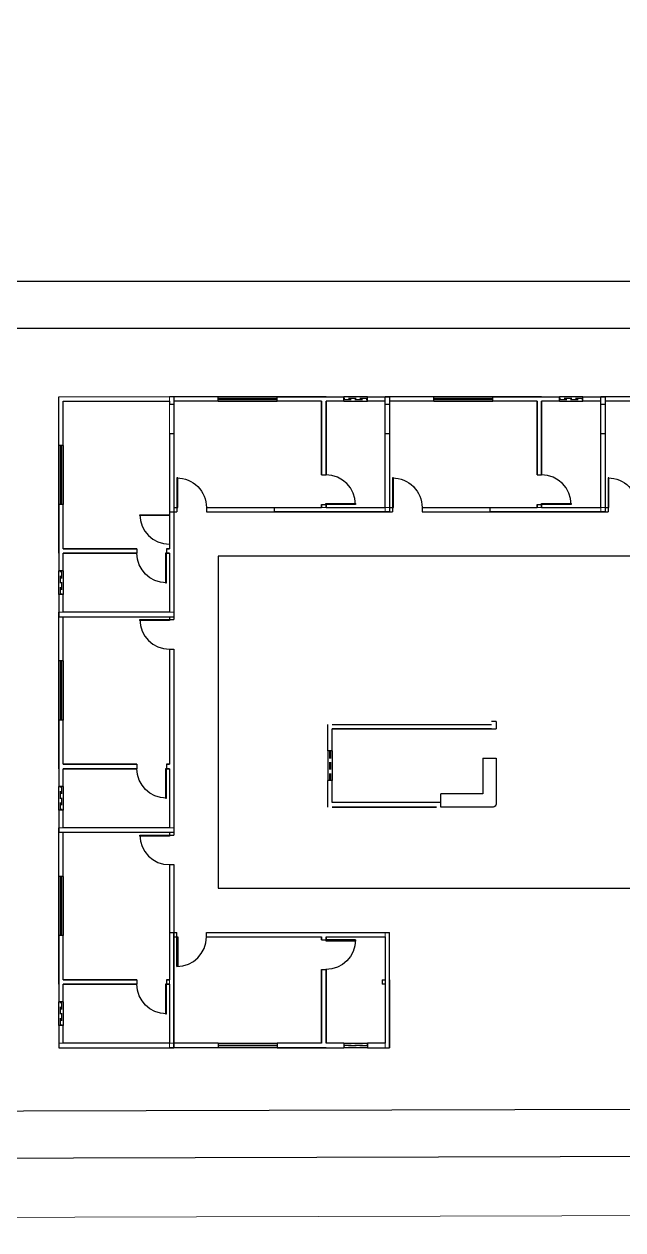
# Model space of a CAD drawing. Header units: centimetres. Extents: x 0 to 1311401, y -389375 to 85618.
# Drawn here: x 652090 to 654117, y -87475 to -83391 of the extents above; entities that cross this region are included whole.
import ezdxf

# ---------------------------------------------------------------- set-up
doc = ezdxf.new("R2010")
doc.units = ezdxf.units.CM
doc.header["$LTSCALE"] = 4
doc.linetypes.add('DASHED2', pattern=[9.525, 6.35, -3.175])
for name, color, linetype in [('0.1', 1, 'Continuous'), ('0.2', 2, 'Continuous'), ('0.6', 6, 'Continuous'), ('02-CONT', 2, 'Continuous'), ('LIMITE-L', 7, 'Continuous')]:
    doc.layers.add(name, color=color, linetype=linetype)
doc.layers.add('P-MEIOFIO', color=171, linetype='Continuous', lineweight=9)

# ---------------------------------------------------------------- blocks, each defined once
blk = doc.blocks.new('1_00e-flat-4')
at = {"color": 1}
blk.add_arc((28.4, -52.3), 100, 90, 180, dxfattribs=at)
at = {"layer": '02-CONT'}
blk.add_lwpolyline([(28.4, -52.3), (25.4, -52.3), (25.4, 47.7), (28.4, 47.7)], close=True, dxfattribs=at)

msp = doc.modelspace()

# ---------------------------------------------------------------- linework, layer by layer
at = {"layer": '0.1'}
for p, q in [((652946.865, -84653.102), (652746.865, -84653.098)), ((652746.865, -84668.098), (652946.865, -84668.096)), ((653251.865, -84653.099), (653171.865, -84653.1)), ((653171.865, -84668.093), (653251.865, -84668.093)), ((653676.865, -84653.107), (653476.865, -84653.103)), ((653476.865, -84668.103), (653676.865, -84668.101)), ((653981.865, -84653.105), (653901.865, -84653.105)), ((653901.865, -84668.099), (653981.865, -84668.098)), ((652206.868, -85018.095), (652206.864, -84818.095)), ((652221.864, -84818.095), (652221.862, -85018.095)), ((652206.865, -85323.095), (652206.866, -85243.095)), ((652221.859, -85243.095), (652221.859, -85323.095)), ((652206.868, -85748.095), (652206.864, -85548.095)), ((652221.864, -85548.095), (652221.862, -85748.095)), ((653117.617, -85852.822), (653117.617, -85952.822)), ((653132.617, -85852.822), (653132.617, -85952.822)), ((653642.617, -85877.822), (653687.617, -85877.822)), ((652206.865, -86053.095), (652206.866, -85973.095)), ((652221.859, -85973.095), (652221.859, -86053.095)), ((653500.569, -86042.822), (653500.569, -85997.822)), ((652206.868, -86478.095), (652206.864, -86278.095)), ((652221.864, -86278.095), (652221.862, -86478.095)), ((652206.866, -86783.095), (652206.866, -86703.095)), ((652221.859, -86703.095), (652221.859, -86783.095)), ((652746.858, -86843.099), (652946.858, -86843.101)), ((652946.858, -86858.095), (652746.858, -86858.099)), ((653171.858, -86843.104), (653251.858, -86843.104)), ((653251.858, -86858.097), (653171.858, -86858.097))]:
    msp.add_line(p, q, dxfattribs=at)
msp.add_lwpolyline([(652746.862, -86318.104), (654246.861, -86318.104), (654246.857, -85193.103), (652746.857, -85193.103)], close=True, dxfattribs=at)
for points, knots in [([(653687.617, -85877.822), (653687.617, -85929.489), (653687.617, -85981.155), (653687.617, -86032.822), (653687.617, -86037.536), (653682.331, -86042.822), (653677.617, -86042.822), (653618.601, -86042.822), (653559.585, -86042.822), (653500.569, -86042.822)], [0, 0, 0, 0, 1, 1, 1, 15.14213562, 15.14213562, 15.14213562, 16.14213562, 16.14213562, 16.14213562, 16.14213562]), ([(653642.617, -85877.822), (653642.617, -85917.422), (653642.617, -85957.022), (653642.617, -85997.022), (653642.617, -85997.422), (653642.617, -85997.822)], [0, 0, 0, 0, 0.766451613, 0.766451613, 0.774193548, 0.774193548, 0.774193548, 0.774193548]), ([(653642.617, -85997.822), (653595.741, -85997.822), (653548.865, -85997.822), (653501.516, -85997.822), (653501.043, -85997.822), (653500.569, -85997.822)], [15.339822331, 15.339822331, 15.339822331, 15.339822331, 16.134112491, 16.134112491, 16.142135624, 16.142135624, 16.142135624, 16.142135624])]:
    msp.add_open_spline(points, degree=3, knots=knots, dxfattribs=at)
at = {"layer": '0.2'}
for p, q in [((652946.865, -84659.102), (652746.865, -84659.098)), ((652746.865, -84662.098), (652946.865, -84662.096)), ((653676.865, -84659.107), (653476.865, -84659.103)), ((653476.865, -84662.103), (653676.865, -84662.101)), ((652212.868, -85018.095), (652212.864, -84818.095)), ((652215.864, -84818.095), (652215.862, -85018.095)), ((652212.868, -85748.095), (652212.864, -85548.095)), ((652215.864, -85548.095), (652215.862, -85748.095)), ((652212.868, -86478.095), (652212.864, -86278.095)), ((652215.864, -86278.095), (652215.862, -86478.095)), ((652746.858, -86849.099), (652946.858, -86849.101)), ((652946.858, -86852.095), (652746.858, -86852.099))]:
    msp.add_line(p, q, dxfattribs=at)
at = {"layer": '0.2', "linetype": 'DASHED2'}
for p, q in [((653251.865, -84659.099), (653171.865, -84659.1)), ((653171.865, -84662.093), (653251.865, -84662.093)), ((653981.865, -84659.105), (653901.865, -84659.105)), ((653901.865, -84662.099), (653981.865, -84662.098)), ((652212.865, -85323.095), (652212.866, -85243.095)), ((652215.859, -85243.095), (652215.859, -85323.095)), ((653123.617, -85852.822), (653123.617, -85952.822)), ((653126.617, -85852.822), (653126.617, -85952.822)), ((652212.865, -86053.095), (652212.866, -85973.095)), ((652215.859, -85973.095), (652215.859, -86053.095)), ((652212.866, -86783.095), (652212.866, -86703.095)), ((652215.859, -86703.095), (652215.859, -86783.095)), ((653171.858, -86849.104), (653251.858, -86849.104)), ((653251.858, -86852.097), (653171.858, -86852.097))]:
    msp.add_line(p, q, dxfattribs=at)
at = {"layer": '0.6'}
for p, q in [((652746.865, -84668.098), (652746.865, -84653.098)), ((652946.865, -84668.096), (652946.865, -84653.096)), ((653171.865, -84668.093), (653171.865, -84653.1)), ((653251.865, -84668.093), (653251.865, -84653.099)), ((653251.865, -84653.099), (653326.865, -84653.099)), ((653326.865, -84653.099), (653311.865, -84653.099)), ((653476.865, -84668.103), (653476.865, -84653.103)), ((653676.865, -84668.101), (653676.865, -84653.101)), ((653901.865, -84668.099), (653901.865, -84653.105)), ((653981.865, -84653.105), (654056.865, -84653.104)), ((653981.865, -84668.098), (653981.865, -84653.105)), ((654056.859, -84653.104), (654041.859, -84653.104)), ((652581.865, -84678.098), (652596.865, -84678.098)), ((653311.865, -84678.103), (653326.865, -84678.103)), ((654041.859, -84678.109), (654056.859, -84678.109)), ((652581.864, -84778.098), (652596.864, -84778.098)), ((653311.864, -84778.103), (653326.864, -84778.103)), ((654041.858, -84778.109), (654056.858, -84778.109)), ((652221.864, -84818.095), (652206.864, -84818.095)), ((653096.867, -84918.095), (653111.867, -84918.095)), ((653826.867, -84918.1), (653841.867, -84918.1)), ((652221.862, -85018.095), (652206.862, -85018.095)), ((652596.868, -85028.093), (652596.868, -85043.093)), ((652606.868, -85028.099), (652606.868, -85043.099)), ((652706.868, -85028.098), (652706.868, -85043.098)), ((653096.867, -85018.095), (653111.867, -85018.095)), ((653326.862, -85028.099), (653326.862, -85043.099)), ((653326.868, -85028.093), (653326.868, -85043.093)), ((653326.868, -85028.099), (653326.868, -85043.099)), ((653336.868, -85028.104), (653336.868, -85043.104)), ((653436.868, -85028.103), (653436.868, -85043.103)), ((653826.867, -85018.1), (653841.867, -85018.1)), ((654056.856, -85028.104), (654056.856, -85043.104)), ((654056.862, -85028.099), (654056.862, -85043.099)), ((654056.862, -85028.104), (654056.862, -85043.104)), ((654066.862, -85028.11), (654066.862, -85043.11)), ((652951.873, -85043.095), (652936.873, -85043.095)), ((653681.873, -85043.1), (653666.873, -85043.1)), ((652471.861, -85168.097), (652471.861, -85183.097)), ((652571.861, -85168.098), (652571.861, -85183.098)), ((652221.859, -85243.095), (652206.866, -85243.095)), ((652221.859, -85323.095), (652206.865, -85323.095)), ((652206.865, -85323.095), (652206.865, -85398.095)), ((652581.859, -85398.098), (652596.859, -85398.098)), ((652581.865, -85408.098), (652596.865, -85408.098)), ((652581.864, -85508.098), (652596.864, -85508.098)), ((652221.864, -85548.095), (652206.864, -85548.095)), ((652221.862, -85748.095), (652206.862, -85748.095)), ((653687.617, -85752.842), (653672.617, -85752.842)), ((653672.617, -85777.822), (653687.617, -85777.822)), ((653132.617, -85852.822), (653117.617, -85852.822)), ((652471.861, -85898.097), (652471.861, -85913.097)), ((652571.861, -85898.098), (652571.861, -85913.098)), ((652221.859, -85973.095), (652206.866, -85973.095)), ((653132.617, -85952.822), (653117.617, -85952.822)), ((652221.859, -86053.095), (652206.865, -86053.095)), ((652206.865, -86053.095), (652206.865, -86128.095)), ((652581.859, -86128.098), (652596.859, -86128.098)), ((652581.865, -86138.098), (652596.865, -86138.098)), ((652581.864, -86238.098), (652596.864, -86238.098)), ((652221.864, -86278.095), (652206.864, -86278.095)), ((652221.862, -86478.095), (652206.862, -86478.095)), ((652596.861, -86483.104), (652596.861, -86468.104)), ((652606.861, -86483.098), (652606.861, -86468.098)), ((652706.861, -86483.099), (652706.861, -86468.099)), ((653096.861, -86493.102), (653111.861, -86493.102)), ((653326.861, -86483.103), (653326.861, -86468.103)), ((653326.861, -86483.103), (653326.861, -86468.103)), ((652471.861, -86628.097), (652471.861, -86643.097)), ((652571.861, -86628.098), (652571.861, -86643.098)), ((653096.86, -86593.102), (653111.86, -86593.102)), ((653301.861, -86628.098), (653301.861, -86643.098)), ((652221.859, -86703.095), (652206.866, -86703.095)), ((652206.866, -86783.095), (652206.865, -86858.095)), ((652221.859, -86783.095), (652206.866, -86783.095)), ((652581.859, -86858.098), (652596.859, -86858.098)), ((652746.858, -86843.099), (652746.858, -86858.099)), ((652946.858, -86843.101), (652946.858, -86858.101)), ((653171.858, -86843.104), (653171.858, -86858.097)), ((653251.858, -86843.104), (653251.858, -86858.097)), ((653251.858, -86858.097), (653326.858, -86858.098)), ((653311.859, -86858.098), (653326.859, -86858.098))]:
    msp.add_line(p, q, dxfattribs=at)
for points in [[(652206.864, -84818.095), (652206.865, -84653.095)], [(652221.864, -84818.095), (652221.865, -84668.095), (652581.865, -84668.098), (652581.865, -84678.098)], [(652746.865, -84653.098), (652581.865, -84653.099)], [(652596.865, -84653.098), (652596.865, -84678.098)], [(652596.865, -84653.099), (652596.868, -85028.093), (652596.868, -85028.093)], [(652746.865, -84668.098), (652596.865, -84668.099), (652596.868, -85028.099), (652606.868, -85028.099)], [(653111.865, -84653.095), (652946.865, -84653.096)], [(652946.865, -84653.102), (653171.865, -84653.1)], [(653096.867, -84918.095), (653096.865, -84668.095), (652946.865, -84668.096)], [(653096.865, -84653.094), (653096.865, -84653.095)], [(653096.865, -84668.095), (653096.867, -84918.095)], [(653171.865, -84668.093), (653111.865, -84668.094), (653111.867, -84918.095)], [(653111.867, -84918.095), (653111.865, -84668.094)], [(653111.867, -85018.095), (653111.868, -85028.094), (653311.868, -85028.092), (653311.865, -84668.092), (653251.865, -84668.093)], [(653311.864, -84883.099), (653311.865, -84668.099)], [(653311.866, -84668.099), (653311.865, -84668.099), (653311.865, -84653.099)], [(653476.865, -84653.103), (653311.865, -84653.104)], [(653326.859, -84653.104), (653326.862, -85028.099), (653326.862, -85028.099)], [(653326.865, -84653.099), (653326.868, -85028.093), (653326.868, -85028.093)], [(653326.865, -84653.103), (653326.865, -84678.103)], [(653326.865, -84653.104), (653326.868, -85028.099), (653326.868, -85028.099)], [(653476.865, -84668.103), (653326.865, -84668.104), (653326.868, -85028.104), (653336.868, -85028.104)], [(653841.865, -84653.1), (653676.865, -84653.101)], [(653676.865, -84653.107), (653901.865, -84653.105)], [(653826.867, -84918.1), (653826.865, -84668.1), (653676.865, -84668.101)], [(653826.865, -84653.099), (653826.865, -84653.1)], [(653826.865, -84668.1), (653826.867, -84918.1)], [(653841.867, -84918.1), (653841.865, -84668.099)], [(653901.865, -84668.099), (653841.865, -84668.099), (653841.867, -84918.1)], [(653841.867, -85018.1), (653841.868, -85028.099), (654041.868, -85028.098), (654041.865, -84668.098), (653981.865, -84668.098)], [(654041.858, -84883.104), (654041.859, -84668.104)], [(654041.86, -84668.104), (654041.859, -84668.104), (654041.859, -84653.104)], [(654206.859, -84653.109), (654041.859, -84653.11)], [(654041.864, -84883.104), (654041.865, -84668.104)], [(654041.864, -84883.104), (654041.865, -84668.104)], [(654056.853, -84653.11), (654056.856, -85028.104), (654056.856, -85028.104)], [(654056.859, -84653.104), (654056.862, -85028.099), (654056.862, -85028.099)], [(654056.859, -84653.109), (654056.859, -84678.109)], [(654056.859, -84653.11), (654056.862, -85028.104), (654056.862, -85028.104)], [(654056.859, -84653.11), (654056.862, -85028.104), (654056.862, -85028.104)], [(654056.859, -84653.11), (654056.862, -85028.104), (654056.862, -85028.104)], [(654206.859, -84668.109), (654056.859, -84668.11), (654056.862, -85028.11), (654066.862, -85028.11)], [(654056.865, -84653.104), (654056.868, -85028.099), (654056.868, -85028.099)], [(654056.865, -84653.104), (654056.868, -85028.099), (654056.868, -85028.099)], [(654056.865, -84653.109), (654056.868, -85028.104), (654056.868, -85028.104)], [(652581.864, -84778.098), (652581.861, -85168.098), (652571.861, -85168.098)], [(652596.864, -84778.098), (652596.861, -85183.098), (652596.86, -85183.098)], [(652206.861, -85183.095), (652206.862, -85018.095)], [(652206.868, -85018.095), (652206.866, -85243.095)], [(652471.861, -85168.097), (652221.861, -85168.095), (652221.862, -85018.095)], [(652706.868, -85028.098), (653096.868, -85028.095), (653096.867, -85018.095)], [(652936.874, -85028.095), (652936.873, -85028.095), (652936.873, -85043.095)], [(653096.867, -85018.095), (653096.868, -85028.095)], [(653111.868, -85028.094), (653111.867, -85018.095)], [(653436.868, -85028.103), (653826.868, -85028.1), (653826.867, -85018.1)], [(653666.874, -85028.1), (653666.873, -85028.1), (653666.873, -85043.1)], [(653826.867, -85018.1), (653826.868, -85028.1)], [(653841.868, -85028.099), (653841.867, -85018.1)], [(652581.868, -85043.092), (652581.868, -85043.093), (652596.868, -85043.093)], [(652581.868, -85043.099), (652606.868, -85043.099)], [(652706.868, -85043.098), (653111.868, -85043.095), (653111.868, -85043.094)], [(653326.868, -85043.092), (652951.873, -85043.095), (652951.873, -85043.095)], [(653096.868, -85043.094), (653311.868, -85043.093)], [(653311.862, -85043.098), (653311.862, -85043.099), (653326.862, -85043.099)], [(653311.868, -85043.092), (653311.868, -85043.093), (653326.868, -85043.093)], [(653311.868, -85043.097), (653311.868, -85043.099), (653326.868, -85043.099)], [(653311.868, -85043.104), (653336.868, -85043.104)], [(653436.868, -85043.103), (653841.868, -85043.1), (653841.868, -85043.099)], [(654056.868, -85043.097), (653681.873, -85043.1), (653681.873, -85043.1)], [(653826.868, -85043.099), (654041.868, -85043.099)], [(654041.856, -85043.103), (654041.856, -85043.104), (654056.856, -85043.104)], [(654041.862, -85043.098), (654041.862, -85043.099), (654056.862, -85043.099)], [(654041.862, -85043.103), (654041.862, -85043.104), (654056.862, -85043.104)], [(654041.862, -85043.11), (654066.862, -85043.11)], [(652206.86, -85168.095), (652206.861, -85168.095)], [(652571.861, -85183.098), (652581.86, -85183.098), (652581.858, -85383.098), (652221.858, -85383.095), (652221.859, -85323.095)], [(652221.859, -85243.095), (652221.86, -85183.095), (652471.861, -85183.097)], [(652471.861, -85183.097), (652221.86, -85183.095)], [(652221.861, -85168.095), (652471.861, -85168.097)], [(652571.861, -85168.098), (652581.861, -85168.098)], [(652581.86, -85183.098), (652571.861, -85183.098)], [(652596.86, -85168.098), (652596.859, -85383.098)], [(652206.864, -85548.095), (652206.865, -85383.095)], [(652206.865, -85398.095), (652581.859, -85398.098), (652581.859, -85398.098)], [(652221.864, -85548.095), (652221.865, -85398.095), (652581.865, -85398.098), (652581.865, -85408.098)], [(652596.858, -85383.098), (652596.859, -85383.098), (652596.859, -85398.098)], [(652596.865, -85383.098), (652596.865, -85408.098)], [(652581.864, -85508.098), (652581.861, -85898.098), (652571.861, -85898.098)], [(652596.864, -85508.098), (652596.861, -85913.098), (652596.86, -85913.098)], [(652206.861, -85913.095), (652206.862, -85748.095)], [(652206.868, -85748.095), (652206.866, -85973.095)], [(652471.861, -85898.097), (652221.861, -85898.095), (652221.862, -85748.095)], [(653117.617, -85852.822), (653117.617, -85762.822)], [(653132.617, -85762.822), (653672.617, -85762.822)], [(653687.617, -85752.842), (653687.617, -85777.822)], [(653687.617, -85762.822), (653687.617, -85762.822), (653687.617, -85777.822)], [(653672.617, -85777.822), (653132.617, -85777.822)], [(653132.617, -85852.822), (653132.617, -85777.822), (653672.617, -85777.822)], [(652206.86, -85898.095), (652206.861, -85898.095)], [(652571.861, -85913.098), (652581.86, -85913.098), (652581.858, -86113.098), (652221.858, -86113.095), (652221.859, -86053.095)], [(652221.859, -85973.095), (652221.86, -85913.095), (652471.861, -85913.097)], [(652471.861, -85913.097), (652221.86, -85913.095)], [(652221.861, -85898.095), (652471.861, -85898.097)], [(652571.861, -85898.098), (652581.861, -85898.098)], [(652581.86, -85913.098), (652571.861, -85913.098)], [(652596.86, -85898.098), (652596.859, -86113.098)], [(653117.617, -86042.822), (653117.617, -85952.822)], [(653500.569, -86027.822), (653132.617, -86027.822), (653132.617, -85952.822)], [(653485.569, -86042.822), (653132.617, -86042.822)], [(653132.617, -86042.822), (653485.569, -86042.822)], [(652206.864, -86278.095), (652206.865, -86113.095)], [(652206.865, -86128.095), (652581.859, -86128.098), (652581.859, -86128.098)], [(652221.864, -86278.095), (652221.865, -86128.095), (652581.865, -86128.098), (652581.865, -86138.098)], [(652596.858, -86113.098), (652596.859, -86113.098), (652596.859, -86128.098)], [(652596.865, -86113.098), (652596.865, -86138.098)], [(652581.864, -86238.098), (652581.861, -86628.098), (652571.861, -86628.098)], [(652596.864, -86238.098), (652596.861, -86643.098), (652596.86, -86643.098)], [(652206.861, -86643.095), (652206.862, -86478.095)], [(652206.868, -86478.095), (652206.866, -86703.095)], [(652471.861, -86628.097), (652221.861, -86628.095), (652221.862, -86478.095)], [(652581.861, -86468.098), (652606.861, -86468.098)], [(652581.861, -86468.105), (652581.861, -86468.103), (652596.861, -86468.104)], [(652746.858, -86843.099), (652596.858, -86843.098), (652596.861, -86483.098), (652606.861, -86483.098)], [(652596.858, -86858.098), (652596.861, -86483.104), (652596.861, -86483.104)], [(652706.861, -86468.099), (653111.861, -86468.102), (653111.861, -86468.103)], [(652706.861, -86483.099), (653096.861, -86483.102), (653096.861, -86493.102)], [(653096.861, -86468.103), (653311.861, -86468.103)], [(653096.861, -86493.102), (653096.861, -86483.102)], [(653111.861, -86483.103), (653111.861, -86493.102)], [(653111.861, -86493.102), (653111.861, -86483.103), (653311.861, -86483.105), (653311.858, -86843.105), (653251.858, -86843.104)], [(653311.861, -86468.105), (653311.861, -86468.103), (653326.861, -86468.103)], [(653311.861, -86468.105), (653311.861, -86468.103), (653326.861, -86468.103)], [(653326.858, -86858.098), (653326.861, -86483.103), (653326.861, -86483.103)], [(653326.858, -86858.098), (653326.861, -86483.103), (653326.861, -86483.103)], [(652206.86, -86628.095), (652206.861, -86628.095)], [(652221.861, -86628.095), (652471.861, -86628.097)], [(652571.861, -86628.098), (652581.861, -86628.098)], [(652596.86, -86628.098), (652596.86, -86843.098)], [(653096.86, -86593.102), (653096.858, -86843.102), (652946.858, -86843.101)], [(653096.858, -86843.102), (653096.86, -86593.102)], [(653111.86, -86593.102), (653111.858, -86843.103)], [(653171.858, -86843.104), (653111.858, -86843.103), (653111.86, -86593.102)], [(653301.861, -86628.098), (653311.861, -86628.098)], [(653326.86, -86628.098), (653326.86, -86843.098)], [(652571.861, -86643.098), (652581.86, -86643.098), (652581.858, -86843.098), (652221.858, -86843.095), (652221.859, -86783.095)], [(652221.859, -86703.095), (652221.86, -86643.095), (652471.861, -86643.097)], [(652471.861, -86643.097), (652221.86, -86643.095)], [(652581.86, -86643.098), (652571.861, -86643.098)], [(653311.86, -86643.098), (653301.861, -86643.098)], [(652206.865, -86858.095), (652581.859, -86858.098), (652581.859, -86858.098)], [(652746.858, -86858.099), (652581.858, -86858.098)], [(652596.858, -86843.098), (652596.86, -86843.098), (652596.859, -86858.098)], [(652946.858, -86858.095), (653171.858, -86858.097)], [(653111.858, -86858.102), (652946.858, -86858.101)], [(653096.858, -86858.103), (653096.858, -86858.102)], [(653326.858, -86843.098), (653326.86, -86843.098), (653326.859, -86858.098)]]:
    msp.add_lwpolyline(points, dxfattribs=at)
at = {"layer": '0.6', "lineweight": 9}
for points in [[(652596.865, -84653.098), (652206.865, -84653.095)], [(652581.865, -84668.098), (652221.865, -84668.095)], [(652581.868, -85043.099), (652581.865, -84653.099)], [(652581.868, -85043.099), (652581.865, -84653.099)], [(652596.865, -84653.098), (652596.865, -84668.098)], [(652596.868, -85028.099), (652596.865, -84668.099)], [(652596.868, -85028.099), (652596.865, -84668.099)], [(653311.859, -84668.099), (653311.859, -84653.099)], [(653311.862, -85043.104), (653311.859, -84653.104)], [(653311.862, -85043.104), (653311.859, -84653.104)], [(653311.868, -85043.099), (653311.865, -84653.099)], [(653311.868, -85043.104), (653311.865, -84653.104)], [(653311.868, -85043.104), (653311.865, -84653.104)], [(653326.862, -85028.104), (653326.859, -84668.104)], [(653326.862, -85028.104), (653326.859, -84668.104)], [(653326.865, -84653.103), (653326.865, -84668.103)], [(653326.868, -85028.099), (653326.865, -84668.099)], [(653326.868, -85028.104), (653326.865, -84668.104)], [(653326.868, -85028.104), (653326.865, -84668.104)], [(654041.853, -84668.104), (654041.853, -84653.104)], [(654041.856, -85043.11), (654041.853, -84653.11)], [(654041.856, -85043.11), (654041.853, -84653.11)], [(654041.862, -85043.104), (654041.859, -84653.104)], [(654041.862, -85043.11), (654041.859, -84653.11)], [(654041.862, -85043.11), (654041.859, -84653.11)], [(654041.862, -85043.11), (654041.859, -84653.11)], [(654041.862, -85043.11), (654041.859, -84653.11)], [(654041.862, -85043.11), (654041.859, -84653.11)], [(654041.862, -85043.11), (654041.859, -84653.11)], [(654041.868, -85043.104), (654041.865, -84653.104)], [(654041.868, -85043.104), (654041.865, -84653.104)], [(654041.868, -85043.11), (654041.865, -84653.11)], [(654041.868, -85043.11), (654041.865, -84653.11)], [(654056.856, -85028.11), (654056.853, -84668.11)], [(654056.856, -85028.11), (654056.853, -84668.11)], [(654056.859, -84653.109), (654056.859, -84668.109)], [(654056.862, -85028.104), (654056.859, -84668.104)], [(654056.862, -85028.11), (654056.859, -84668.11)], [(654056.862, -85028.11), (654056.859, -84668.11)], [(654056.862, -85028.11), (654056.859, -84668.11)], [(654056.862, -85028.11), (654056.859, -84668.11)], [(654056.862, -85028.11), (654056.859, -84668.11)], [(654056.862, -85028.11), (654056.859, -84668.11)], [(654056.868, -85028.104), (654056.865, -84668.104)], [(654056.868, -85028.104), (654056.865, -84668.104)], [(654056.868, -85028.109), (654056.865, -84668.109)], [(652936.868, -85028.095), (653326.868, -85028.092)], [(652936.868, -85028.095), (653326.868, -85028.092)], [(652936.868, -85028.095), (652936.868, -85043.095)], [(652936.868, -85028.095), (652936.868, -85043.095)], [(653666.868, -85028.1), (654056.868, -85028.097)], [(653666.868, -85028.1), (654056.868, -85028.097)], [(653666.868, -85028.1), (653666.868, -85043.1)], [(653666.868, -85028.1), (653666.868, -85043.1)], [(652581.868, -85043.099), (652596.868, -85043.099)], [(652581.868, -85043.099), (652596.868, -85043.099)], [(652951.868, -85043.095), (653311.868, -85043.092)], [(652951.868, -85043.095), (653311.868, -85043.092)], [(653311.862, -85043.104), (653326.862, -85043.104)], [(653311.862, -85043.104), (653326.862, -85043.104)], [(653311.868, -85043.099), (653326.868, -85043.099)], [(653311.868, -85043.104), (653326.868, -85043.104)], [(653311.868, -85043.104), (653326.868, -85043.104)], [(653681.868, -85043.1), (654041.868, -85043.098)], [(653681.868, -85043.1), (654041.868, -85043.098)], [(654041.856, -85043.11), (654056.856, -85043.11)], [(654041.856, -85043.11), (654056.856, -85043.11)], [(654041.862, -85043.104), (654056.862, -85043.104)], [(654041.862, -85043.11), (654056.862, -85043.11)], [(654041.862, -85043.11), (654056.862, -85043.11)], [(652596.865, -85383.098), (652206.865, -85383.095)], [(652596.865, -85383.098), (652206.865, -85383.095)], [(652581.865, -85398.098), (652221.865, -85398.095)], [(652581.865, -85398.098), (652221.865, -85398.095)], [(652596.865, -85383.098), (652596.865, -85398.098)], [(652596.865, -85383.098), (652596.865, -85398.098)], [(652596.865, -86113.098), (652206.865, -86113.095)], [(652596.865, -86113.098), (652206.865, -86113.095)], [(652581.865, -86128.098), (652221.865, -86128.095)], [(652581.865, -86128.098), (652221.865, -86128.095)], [(652596.865, -86113.098), (652596.865, -86128.098)], [(652596.865, -86113.098), (652596.865, -86128.098)], [(652581.861, -86468.098), (652581.858, -86858.098)], [(652581.861, -86468.098), (652581.858, -86858.098)], [(652581.861, -86468.098), (652596.861, -86468.098)], [(652581.861, -86468.098), (652596.861, -86468.098)], [(652596.861, -86483.098), (652596.858, -86843.098)], [(652596.861, -86483.098), (652596.858, -86843.098)], [(653311.861, -86468.098), (653311.858, -86858.098)], [(653311.861, -86468.098), (653311.858, -86858.098)], [(653311.861, -86468.098), (653311.858, -86858.098)], [(653311.861, -86468.098), (653326.861, -86468.098)], [(653311.861, -86468.098), (653326.861, -86468.098)], [(653311.861, -86468.098), (653326.861, -86468.098)], [(653326.861, -86483.098), (653326.858, -86843.098)], [(653326.861, -86483.098), (653326.858, -86843.098)], [(653326.861, -86483.098), (653326.858, -86843.098)], [(652596.865, -86843.098), (652206.865, -86843.095)], [(652581.865, -86858.098), (652221.865, -86858.095)], [(652596.865, -86843.098), (652596.865, -86858.098)], [(653326.865, -86843.098), (653326.865, -86858.098)]]:
    msp.add_lwpolyline(points, dxfattribs=at)
at = {"layer": 'LIMITE-L'}
for points in [[(658023.711, -87216.811), (645666.407, -87250.592), (646048.293, -84261.043), (659048.733, -84261.043)], [(657909.741, -87057.122), (645848.209, -87090.095), (646189.154, -84421.043), (658823.899, -84421.043)]]:
    msp.add_lwpolyline(points, close=True, dxfattribs=at)
at = {"layer": 'P-MEIOFIO'}
msp.add_lwpolyline([(646514.728, -81066.701), (644621.139, -81077.026), (643425.188, -81083.548), (640983.454, -81096.862, 0.41421356), (640834.775, -81247.171), (640841.568, -82492.953), (640848.089, -83688.904), (640854.61, -84884.856), (640861.131, -86080.807), (640867.924, -87326.59, 0.41421356), (641018.233, -87475.268), (643459.967, -87461.954), (644655.918, -87455.433), (645667.494, -87449.917), (658030.52, -87416.121), (665303.448, -87396.239, 0.41501014), (665452.533, -87245.928), (665419.384, -81166.373, 0.41421356), (665269.074, -81017.695), (659690.401, -81048.113)], format="xyb", dxfattribs=at)

# ---------------------------------------------------------------- block references
at = {"layer": '0.6', "xscale": -1}
for p, rotation in [((652635.273, -84975.845), 0.0004238454295535377), ((653365.273, -84975.851), 0.0004238454295535377), ((654095.267, -84975.856), 0.0004238454295535377), ((652543.455, -85235.351), 179.9995761545706), ((652543.455, -85965.351), 179.9995761545706), ((653164.114, -86521.508), 269.9995761545706), ((652543.455, -86695.351), 179.9995761545706)]:
    msp.add_blockref('1_00e-flat-4', p, dxfattribs=dict(at, rotation=rotation))
at = {"layer": '0.6'}
for p, rotation in [((653164.12, -84989.689), 270.0004238454293), ((653894.12, -84989.694), 270.0004238454293), ((652529.609, -85080.948), 89.99957615457049), ((652529.612, -85436.503), 89.99957615457049), ((652529.612, -86166.503), 89.99957615457049), ((652635.266, -86535.351), 179.9995761545706)]:
    msp.add_blockref('1_00e-flat-4', p, dxfattribs=dict(at, rotation=rotation))

doc.saveas('drawing.dxf')
